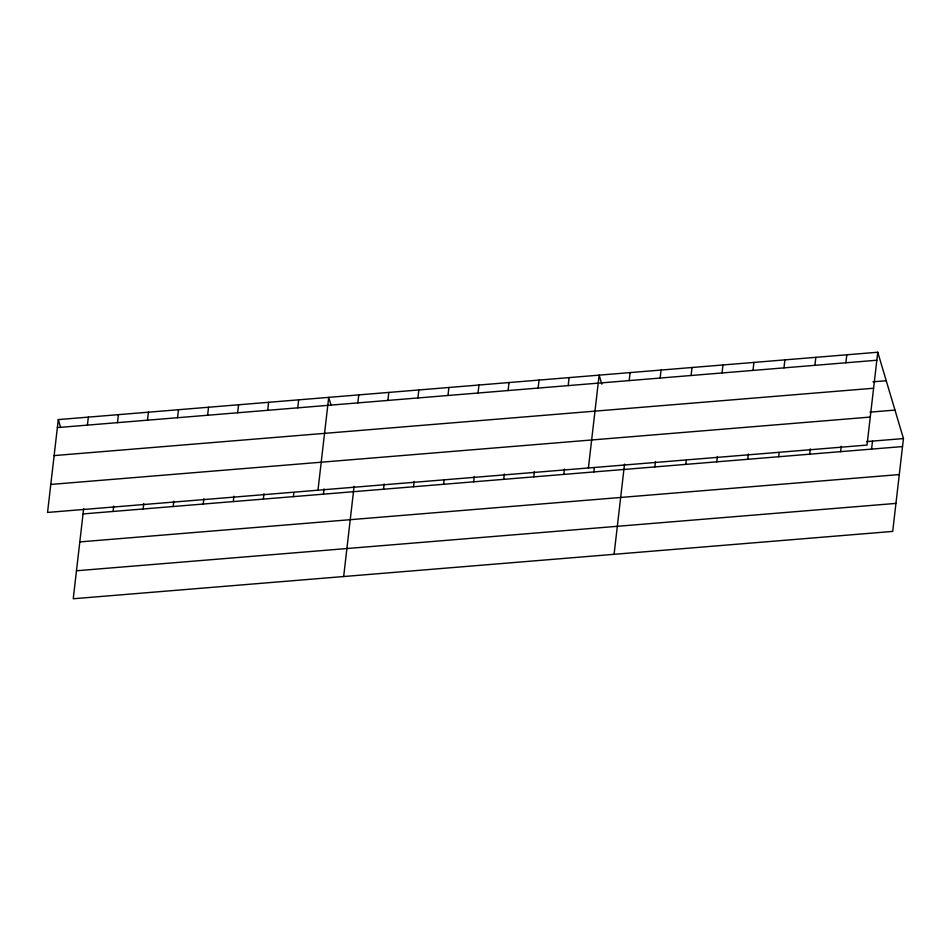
<?xml version="1.0" encoding="UTF-8"?>
<svg xmlns="http://www.w3.org/2000/svg" width="951" height="951" viewBox="0 0 951 951"><rect width="100%" height="100%" fill="white"/><g stroke="black" fill="none" stroke-linecap="round" stroke-linejoin="round"><path stroke-width="1.43" d="M58.296 419.593L47.55 512.434L867.027 445.068L877.761 352.239L58.296 419.593L60.602 427.368M87.409 425.121L88.336 417.132M83.664 508.595L73.239 598.761L892.704 531.407L903.45 438.566L877.761 352.239M117.46 422.648L118.388 414.66M113.098 511.46L113.716 506.122M147.512 420.187L148.427 412.187M143.149 508.987L143.767 503.65M177.552 417.715L178.479 409.715M173.189 506.514L173.807 501.189M207.603 415.242L208.531 407.254M203.241 504.042L203.859 498.716M237.655 412.77L238.57 404.781M233.292 501.569L233.91 496.244M267.695 410.309L268.622 402.309M263.332 499.109L263.95 493.771M297.746 407.836L298.673 399.836M293.384 496.636L293.847 492.642M317.979 490.205L328.713 397.375L331.031 405.138M323.435 494.163L324.053 488.838M357.838 402.891L358.765 394.903M343.668 576.532L354.093 486.365M387.889 400.43L388.816 392.43M383.526 489.23L384.145 483.893M417.929 397.958L418.856 389.958M413.578 486.757L414.184 481.432M447.98 395.485L448.908 387.485M443.618 484.285L444.081 480.291M478.032 393.013L478.959 385.024M473.669 481.812L474.287 476.487M508.072 390.54L508.999 382.552M503.709 479.352L504.327 474.014M538.123 388.079L539.051 380.079M533.761 476.879L534.379 471.541M568.175 385.607L569.09 377.606M563.812 474.406L564.43 469.081M588.407 467.975L599.142 375.146L601.84 384.204M593.852 471.934L594.316 467.94M629.182 380.59L630.097 372.602M614.084 554.302L624.522 464.136M660.137 378.046L661.064 370.046M654.859 466.917L655.477 461.592M691.092 375.502L692.019 367.502M685.826 464.373L686.277 460.379M722.047 372.958L722.974 364.958M716.781 461.829L717.399 456.504M753.002 370.415L753.929 362.414M747.736 459.285L748.354 453.96M783.969 367.871L784.896 359.87M778.691 456.742L779.154 452.747M814.924 365.327L815.851 357.326M809.646 454.198L810.264 448.872M845.879 362.783L846.806 354.782M840.613 451.654L841.231 446.328M871.568 449.11L872.495 441.109M57.369 427.593L876.834 360.239M872.97 381.815L886.237 380.733M54.124 455.588L873.6 388.234M869.915 412.14L894.974 410.083M50.783 484.439L870.26 417.073M866.599 441.597L903.45 438.566M83.058 513.92L902.523 446.566M79.813 541.915L899.289 474.561M76.472 570.766L895.949 503.4"/></g></svg>
